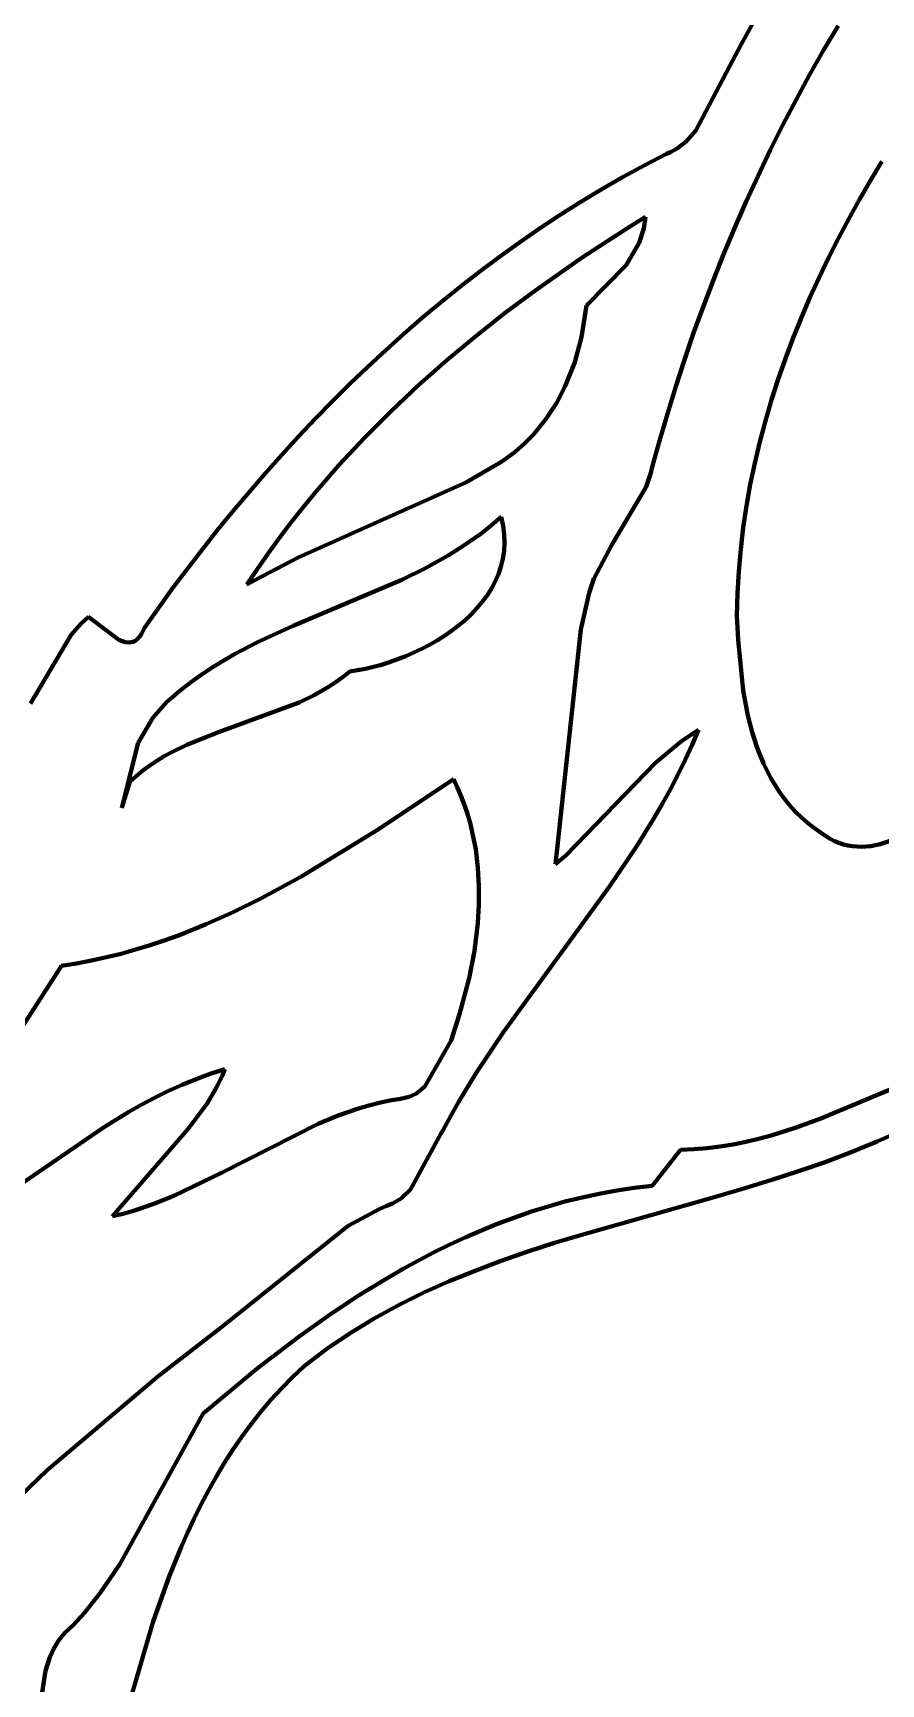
# Model space of a CAD drawing. Header units: millimetres. Extents: x 0 to 8.4, y 0 to 11.8.
# Drawn here: x 2.712 to 3.504, y 3.627 to 5.169 of the extents above; entities that cross this region are included whole.
import ezdxf

# ---------------------------------------------------------------- set-up
doc = ezdxf.new("R2010")
doc.units = ezdxf.units.MM
doc.layers.add('color#010101ff', color=7, linetype='CONTINUOUS', lineweight=100)
doc.layers.add('color#ffffffff', color=7, linetype='CONTINUOUS', lineweight=100)

msp = doc.modelspace()

# ---------------------------------------------------------------- linework, layer by layer
at = {"layer": 'color#010101ff'}
for p, q in [((3.3735, 5.1592), (3.385, 5.1797)), ((3.4638, 5.176), (3.4504, 5.1533)), ((3.3625, 5.1382), (3.3735, 5.1592)), ((3.4504, 5.1533), (3.4373, 5.1303)), ((3.3311, 5.0783), (3.3625, 5.1382)), ((3.4373, 5.1303), (3.4246, 5.1071)), ((3.4246, 5.1071), (3.4124, 5.0836)), ((3.3219, 5.068), (3.3311, 5.0783)), ((3.4124, 5.0836), (3.4005, 5.0599)), ((3.3072, 5.0581), (3.3136, 5.0616)), ((3.3136, 5.0616), (3.3219, 5.068)), ((3.4005, 5.0599), (3.3891, 5.0361)), ((3.2631, 5.035), (3.2833, 5.046)), ((3.2833, 5.046), (3.3037, 5.0566)), ((3.3037, 5.0566), (3.3072, 5.0581)), ((3.4941, 5.0317), (3.5047, 5.0493)), ((3.2432, 5.0235), (3.2631, 5.035)), ((3.3891, 5.0361), (3.3781, 5.012)), ((3.4838, 5.0139), (3.4941, 5.0317)), ((3.2235, 5.0117), (3.2432, 5.0235)), ((3.4739, 4.9959), (3.4838, 5.0139)), ((3.185, 4.9868), (3.2041, 4.9994)), ((3.2041, 4.9994), (3.2235, 5.0117)), ((3.3781, 5.012), (3.3674, 4.9878)), ((3.1661, 4.9738), (3.185, 4.9868)), ((3.2689, 4.9884), (3.2247, 4.9597)), ((3.2838, 4.9977), (3.2689, 4.9884)), ((3.2781, 4.9735), (3.2823, 4.9868)), ((3.2823, 4.9868), (3.2838, 4.9977)), ((3.3674, 4.9878), (3.3572, 4.9634)), ((3.4643, 4.9778), (3.4739, 4.9959)), ((3.1475, 4.9604), (3.1661, 4.9738)), ((3.2659, 4.9526), (3.2781, 4.9735)), ((3.455, 4.9595), (3.4643, 4.9778)), ((3.1291, 4.9467), (3.1475, 4.9604)), ((3.2247, 4.9597), (3.1814, 4.9293)), ((3.2289, 4.9148), (3.2659, 4.9526)), ((3.3572, 4.9634), (3.3474, 4.9388)), ((3.4461, 4.941), (3.455, 4.9595)), ((3.111, 4.9326), (3.1291, 4.9467)), ((3.3474, 4.9388), (3.338, 4.9141)), ((3.4376, 4.9223), (3.4461, 4.941)), ((3.0932, 4.9182), (3.111, 4.9326)), ((3.1814, 4.9293), (3.1531, 4.9082)), ((3.4296, 4.9035), (3.4376, 4.9223)), ((3.0756, 4.9035), (3.0932, 4.9182)), ((3.1531, 4.9082), (3.1254, 4.8863)), ((3.2242, 4.8852), (3.2289, 4.9148)), ((3.338, 4.9141), (3.3289, 4.8892)), ((3.0582, 4.8885), (3.0756, 4.9035)), ((3.4219, 4.8845), (3.4296, 4.9035)), ((3.0412, 4.8731), (3.0582, 4.8885)), ((3.1254, 4.8863), (3.0983, 4.8637)), ((3.2178, 4.8619), (3.2242, 4.8852)), ((3.3289, 4.8892), (3.3203, 4.8642)), ((3.4147, 4.8654), (3.4219, 4.8845)), ((3.0244, 4.8575), (3.0412, 4.8731)), ((3.0983, 4.8637), (3.0719, 4.8403)), ((3.209, 4.8395), (3.2178, 4.8619)), ((3.3203, 4.8642), (3.3122, 4.839)), ((3.408, 4.8461), (3.4147, 4.8654)), ((3.0078, 4.8416), (3.0244, 4.8575)), ((3.4017, 4.8267), (3.408, 4.8461)), ((2.9915, 4.8254), (3.0078, 4.8416)), ((3.0719, 4.8403), (3.0463, 4.8162)), ((3.2007, 4.8236), (3.209, 4.8395)), ((3.3122, 4.839), (3.3044, 4.8137)), ((2.9754, 4.809), (2.9915, 4.8254)), ((3.0463, 4.8162), (3.0214, 4.7912)), ((3.1909, 4.8086), (3.2007, 4.8236)), ((3.3044, 4.8137), (3.297, 4.7883)), ((3.396, 4.8071), (3.4017, 4.8267)), ((2.9596, 4.7923), (2.9754, 4.809)), ((3.1797, 4.7947), (3.1909, 4.8086)), ((3.3907, 4.7874), (3.396, 4.8071)), ((2.9441, 4.7754), (2.9596, 4.7923)), ((3.0214, 4.7912), (2.9974, 4.7655)), ((3.1622, 4.7782), (3.1713, 4.7861)), ((3.1713, 4.7861), (3.1797, 4.7947)), ((3.297, 4.7883), (3.29, 4.7628)), ((3.386, 4.7676), (3.3907, 4.7874)), ((2.9288, 4.7582), (2.9441, 4.7754)), ((3.116, 4.7495), (3.1473, 4.7676)), ((3.1473, 4.7676), (3.1525, 4.7709)), ((3.1525, 4.7709), (3.1622, 4.7782)), ((3.3818, 4.7476), (3.386, 4.7676)), ((2.9138, 4.7408), (2.9288, 4.7582)), ((2.9858, 4.7523), (2.9744, 4.7389)), ((2.9974, 4.7655), (2.9858, 4.7523)), ((3.289, 4.7584), (3.2846, 4.7455)), ((3.29, 4.7628), (3.289, 4.7584)), ((2.899, 4.7232), (2.9138, 4.7408)), ((2.9595, 4.6794), (3.116, 4.7495)), ((2.9744, 4.7389), (2.9633, 4.7253)), ((3.2846, 4.7455), (3.2525, 4.6913)), ((3.3783, 4.7275), (3.3818, 4.7476)), ((2.8845, 4.7054), (2.899, 4.7232)), ((2.9633, 4.7253), (2.9524, 4.7115)), ((3.3753, 4.7073), (3.3783, 4.7275)), ((2.8702, 4.6874), (2.8845, 4.7054)), ((2.9524, 4.7115), (2.9418, 4.6975)), ((3.1397, 4.7092), (3.13, 4.7016)), ((3.1491, 4.7173), (3.1397, 4.7092)), ((3.1509, 4.7091), (3.1491, 4.7173)), ((3.152, 4.701), (3.1509, 4.7091)), ((3.3729, 4.687), (3.3753, 4.7073)), ((2.9418, 4.6975), (2.9314, 4.6832)), ((3.1201, 4.6945), (3.1099, 4.6877)), ((3.13, 4.7016), (3.1201, 4.6945)), ((3.1518, 4.6855), (3.1522, 4.6931)), ((3.1522, 4.6931), (3.152, 4.701)), ((3.2525, 4.6913), (3.2356, 4.6594)), ((2.8424, 4.6509), (2.8702, 4.6874)), ((2.9194, 4.6586), (2.9595, 4.6794)), ((2.9314, 4.6832), (2.9213, 4.6688)), ((3.089, 4.6752), (3.0783, 4.6695)), ((3.0995, 4.6813), (3.089, 4.6752)), ((3.1099, 4.6877), (3.0995, 4.6813)), ((3.1489, 4.6708), (3.1507, 4.678)), ((3.1507, 4.678), (3.1518, 4.6855)), ((3.3711, 4.6665), (3.3729, 4.687)), ((2.9213, 4.6688), (2.9116, 4.6541)), ((2.9116, 4.6541), (2.9194, 4.6586)), ((3.0564, 4.6586), (2.9548, 4.6155)), ((3.0783, 4.6695), (3.0564, 4.6586)), ((3.1435, 4.6569), (3.1465, 4.6637)), ((3.1465, 4.6637), (3.1489, 4.6708)), ((3.2356, 4.6594), (3.2314, 4.6464)), ((3.3699, 4.646), (3.3711, 4.6665)), ((2.8157, 4.6137), (2.8424, 4.6509)), ((3.1314, 4.6378), (3.1359, 4.6439)), ((3.1359, 4.6439), (3.1399, 4.6503)), ((3.1399, 4.6503), (3.1435, 4.6569)), ((3.2314, 4.6464), (3.2235, 4.612)), ((3.3694, 4.6253), (3.3699, 4.646)), ((3.121, 4.6262), (3.1264, 4.6319)), ((3.1264, 4.6319), (3.1314, 4.6378)), ((2.7472, 4.6072), (2.7565, 4.6175)), ((2.7565, 4.6175), (2.7635, 4.6238)), ((2.7635, 4.6238), (2.7652, 4.6227)), ((2.7652, 4.6227), (2.792, 4.6024)), ((2.8143, 4.6106), (2.8157, 4.6137)), ((2.9548, 4.6155), (2.9215, 4.6002)), ((3.1028, 4.6108), (3.1092, 4.6157)), ((3.1092, 4.6157), (3.1153, 4.6208)), ((3.1153, 4.6208), (3.121, 4.6262)), ((3.3704, 4.6023), (3.3694, 4.6253)), ((2.7093, 4.5431), (2.7472, 4.6072)), ((2.792, 4.6024), (2.7978, 4.6002)), ((2.7978, 4.6002), (2.8015, 4.5998)), ((2.8015, 4.5998), (2.805, 4.6005)), ((2.805, 4.6005), (2.8067, 4.6013)), ((2.8067, 4.6013), (2.8083, 4.6024)), ((2.8083, 4.6024), (2.8099, 4.6039)), ((2.8099, 4.6039), (2.8115, 4.6057)), ((2.8115, 4.6057), (2.8129, 4.608)), ((2.8129, 4.608), (2.8143, 4.6106)), ((2.9215, 4.6002), (2.8999, 4.5889)), ((3.0749, 4.5939), (3.0821, 4.5977)), ((3.0821, 4.5977), (3.0892, 4.6018)), ((3.0892, 4.6018), (3.0961, 4.6062)), ((3.0961, 4.6062), (3.1028, 4.6108)), ((3.2235, 4.612), (3.1997, 4.3927)), ((3.3751, 4.555), (3.3704, 4.6023)), ((2.8893, 4.5829), (2.879, 4.5765)), ((2.8999, 4.5889), (2.8893, 4.5829)), ((3.0373, 4.5792), (3.0449, 4.5815)), ((3.0449, 4.5815), (3.06, 4.5871)), ((3.06, 4.5871), (3.0749, 4.5939)), ((2.8688, 4.5698), (2.8589, 4.5626)), ((2.879, 4.5765), (2.8688, 4.5698)), ((2.995, 4.5631), (3.0015, 4.5679)), ((3.0015, 4.5679), (3.0078, 4.573)), ((3.0078, 4.573), (3.015, 4.574)), ((3.015, 4.574), (3.0223, 4.5754)), ((3.0223, 4.5754), (3.0298, 4.5772)), ((3.0298, 4.5772), (3.0373, 4.5792)), ((2.8492, 4.5551), (2.8398, 4.5471)), ((2.8589, 4.5626), (2.8492, 4.5551)), ((2.9602, 4.5438), (2.9745, 4.5508)), ((2.9745, 4.5508), (2.9883, 4.5587)), ((2.9883, 4.5587), (2.995, 4.5631)), ((3.3796, 4.5316), (3.3751, 4.555)), ((2.8368, 4.5444), (2.8237, 4.5297)), ((2.8398, 4.5471), (2.8368, 4.5444)), ((2.8851, 4.5163), (2.9602, 4.5438)), ((2.8237, 4.5297), (2.81, 4.5062)), ((3.3835, 4.5163), (3.3796, 4.5316)), ((2.81, 4.5062), (2.7946, 4.4455)), ((2.8413, 4.4975), (2.8555, 4.5044)), ((2.8555, 4.5044), (2.8851, 4.5163)), ((3.2934, 4.4874), (3.3175, 4.5077)), ((3.3175, 4.5077), (3.3334, 4.5184)), ((3.3334, 4.5184), (3.3274, 4.5042)), ((3.3883, 4.5014), (3.3835, 4.5163)), ((2.8208, 4.4851), (2.8275, 4.4895)), ((2.8275, 4.4895), (2.8343, 4.4936)), ((2.8343, 4.4936), (2.8413, 4.4975)), ((3.321, 4.4902), (3.3143, 4.4764)), ((3.3274, 4.5042), (3.321, 4.4902)), ((3.3942, 4.487), (3.3883, 4.5014)), ((2.802, 4.4697), (2.8081, 4.4752)), ((2.8081, 4.4752), (2.8144, 4.4803)), ((2.8144, 4.4803), (2.8208, 4.4851)), ((3.2094, 4.4008), (3.2934, 4.4874)), ((3.3143, 4.4764), (3.3072, 4.4628)), ((3.3975, 4.48), (3.3942, 4.487)), ((3.4011, 4.4732), (3.3975, 4.48)), ((2.7946, 4.4455), (2.802, 4.4697)), ((3.1047, 4.4723), (3.0343, 4.4253)), ((3.1084, 4.4643), (3.1047, 4.4723)), ((3.1118, 4.4562), (3.1084, 4.4643)), ((3.3072, 4.4628), (3.2998, 4.4494)), ((3.405, 4.4666), (3.4011, 4.4732)), ((3.4092, 4.4601), (3.405, 4.4666)), ((3.4138, 4.4539), (3.4092, 4.4601)), ((3.1149, 4.4481), (3.1118, 4.4562)), ((3.1176, 4.4399), (3.1149, 4.4481)), ((3.2998, 4.4494), (3.2921, 4.4362)), ((3.4186, 4.4479), (3.4138, 4.4539)), ((3.4238, 4.4421), (3.4186, 4.4479)), ((3.12, 4.4316), (3.1176, 4.4399)), ((3.1221, 4.4232), (3.12, 4.4316)), ((3.2921, 4.4362), (3.276, 4.4102)), ((3.4294, 4.4366), (3.4238, 4.4421)), ((3.4354, 4.4314), (3.4294, 4.4366)), ((3.4417, 4.4264), (3.4354, 4.4314)), ((3.0343, 4.4253), (2.9619, 4.3809)), ((3.1253, 4.4064), (3.1221, 4.4232)), ((3.4484, 4.4218), (3.4417, 4.4264)), ((3.4523, 4.4189), (3.4484, 4.4218)), ((3.4564, 4.4164), (3.4523, 4.4189)), ((3.4604, 4.4144), (3.4564, 4.4164)), ((3.4646, 4.4127), (3.4604, 4.4144)), ((3.4688, 4.4113), (3.4646, 4.4127)), ((3.5162, 4.4158), (3.5033, 4.4115)), ((3.1274, 4.3893), (3.1253, 4.4064)), ((3.1997, 4.3927), (3.2094, 4.4008)), ((3.276, 4.4102), (3.2503, 4.3721)), ((3.473, 4.4103), (3.4688, 4.4113)), ((3.4773, 4.4096), (3.473, 4.4103)), ((3.486, 4.4091), (3.4773, 4.4096)), ((3.4946, 4.4098), (3.486, 4.4091)), ((3.5033, 4.4115), (3.4946, 4.4098)), ((2.9619, 4.3809), (2.9246, 4.3607)), ((3.1283, 4.3722), (3.1274, 4.3893)), ((3.1282, 4.3549), (3.1283, 4.3722)), ((3.2503, 4.3721), (3.151, 4.2354)), ((2.9246, 4.3607), (2.8993, 4.3483)), ((3.1272, 4.3377), (3.1282, 4.3549)), ((2.8736, 4.3368), (2.8475, 4.3263)), ((2.8993, 4.3483), (2.8736, 4.3368)), ((3.1241, 4.3118), (3.1272, 4.3377)), ((2.8343, 4.3216), (2.821, 4.3171)), ((2.8475, 4.3263), (2.8343, 4.3216)), ((2.7802, 4.3058), (2.7664, 4.3027)), ((2.7939, 4.3092), (2.7802, 4.3058)), ((2.8075, 4.313), (2.7939, 4.3092)), ((2.821, 4.3171), (2.8075, 4.313)), ((3.1191, 4.2862), (3.1241, 4.3118)), ((2.7383, 4.2978), (2.6983, 4.2359)), ((2.7524, 4.3001), (2.7383, 4.2978)), ((2.7664, 4.3027), (2.7524, 4.3001)), ((3.1103, 4.2526), (3.1191, 4.2862)), ((3.1023, 4.2281), (3.1103, 4.2526)), ((3.0779, 4.185), (3.1023, 4.2281)), ((3.151, 4.2354), (3.1255, 4.1971)), ((2.8641, 4.192), (2.8773, 4.1969)), ((2.8773, 4.1969), (2.8909, 4.2013)), ((2.8909, 4.2013), (2.8886, 4.1956)), ((3.1255, 4.1971), (3.1096, 4.171)), ((3.4477, 4.1551), (3.5612, 4.2027)), ((2.8258, 4.1748), (2.8384, 4.1809)), ((2.8384, 4.1809), (2.8511, 4.1867)), ((2.8511, 4.1867), (2.8641, 4.192)), ((2.8834, 4.1848), (2.8743, 4.1693)), ((2.8886, 4.1956), (2.8834, 4.1848)), ((3.0701, 4.1787), (3.0779, 4.185)), ((2.8013, 4.1614), (2.8135, 4.1683)), ((2.8135, 4.1683), (2.8258, 4.1748)), ((2.8743, 4.1693), (2.8566, 4.1454)), ((3.0157, 4.1644), (3.0253, 4.1673)), ((3.0253, 4.1673), (3.0351, 4.1698)), ((3.0351, 4.1698), (3.045, 4.1719)), ((3.045, 4.1719), (3.0551, 4.1736)), ((3.0551, 4.1736), (3.0631, 4.1754)), ((3.0631, 4.1754), (3.0701, 4.1787)), ((3.1096, 4.171), (3.102, 4.1576)), ((2.7774, 4.1469), (2.8013, 4.1614)), ((2.8884, 4.1049), (2.9782, 4.1503)), ((2.9782, 4.1503), (2.9967, 4.1579)), ((2.9967, 4.1579), (3.0157, 4.1644)), ((3.102, 4.1576), (3.0947, 4.1441)), ((3.4247, 4.1468), (3.4477, 4.1551)), ((2.6733, 4.0754), (2.7774, 4.1469)), ((2.8566, 4.1454), (2.786, 4.0638)), ((3.0931, 4.1415), (3.0644, 4.089)), ((3.0947, 4.1441), (3.0931, 4.1415)), ((3.3777, 4.1334), (3.3896, 4.1363)), ((3.3896, 4.1363), (3.4014, 4.1394)), ((3.4014, 4.1394), (3.4247, 4.1468)), ((3.524, 4.1444), (3.5003, 4.1337)), ((3.2901, 4.0922), (3.3165, 4.1259)), ((3.3165, 4.1259), (3.329, 4.1264)), ((3.329, 4.1264), (3.3414, 4.1275)), ((3.3414, 4.1275), (3.3536, 4.129)), ((3.3536, 4.129), (3.3657, 4.131)), ((3.3657, 4.131), (3.3777, 4.1334)), ((3.4762, 4.1237), (3.4518, 4.1145)), ((3.5003, 4.1337), (3.4762, 4.1237)), ((2.8431, 4.083), (2.8884, 4.1049)), ((3.427, 4.1059), (3.4021, 4.0978)), ((3.4518, 4.1145), (3.427, 4.1059)), ((3.0644, 4.089), (3.0556, 4.0805)), ((3.2408, 4.0849), (3.2571, 4.0879)), ((3.2571, 4.0879), (3.2735, 4.0903)), ((3.2735, 4.0903), (3.2901, 4.0922)), ((3.3769, 4.09), (3.3515, 4.0826)), ((3.4021, 4.0978), (3.3769, 4.09)), ((2.8055, 4.069), (2.8245, 4.0755)), ((2.8245, 4.0755), (2.8431, 4.083)), ((3.0413, 4.0732), (3.0352, 4.0705)), ((3.0475, 4.0757), (3.0413, 4.0732)), ((3.0556, 4.0805), (3.0475, 4.0757)), ((3.1773, 4.0682), (3.1929, 4.0731)), ((3.1929, 4.0731), (3.2087, 4.0775)), ((3.2087, 4.0775), (3.2247, 4.0815)), ((3.3515, 4.0826), (3.2243, 4.0466)), ((3.2247, 4.0815), (3.2408, 4.0849)), ((2.786, 4.0638), (2.7958, 4.0662)), ((2.7958, 4.0662), (2.8055, 4.069)), ((3.0352, 4.0705), (3.0061, 4.0548)), ((3.1312, 4.0509), (3.1464, 4.0571)), ((3.1464, 4.0571), (3.1617, 4.0628)), ((3.1617, 4.0628), (3.1773, 4.0682)), ((3.0061, 4.0548), (2.8877, 3.9603)), ((3.1012, 4.0375), (3.1161, 4.0444)), ((3.1161, 4.0444), (3.1312, 4.0509)), ((3.2243, 4.0466), (3.199, 4.0389)), ((3.0719, 4.0226), (3.0865, 4.0302)), ((3.0865, 4.0302), (3.1012, 4.0375)), ((3.174, 4.0308), (3.1492, 4.0222)), ((3.199, 4.0389), (3.174, 4.0308)), ((3.0431, 4.0064), (3.0574, 4.0146)), ((3.0574, 4.0146), (3.0719, 4.0226)), ((3.1247, 4.013), (3.1005, 4.0031)), ((3.1492, 4.0222), (3.1247, 4.013)), ((3.015, 3.9891), (3.0431, 4.0064)), ((3.1005, 4.0031), (3.0767, 3.9925)), ((2.9874, 3.9708), (3.015, 3.9891)), ((3.0533, 3.9809), (3.0304, 3.9684)), ((3.0767, 3.9925), (3.0533, 3.9809)), ((2.9604, 3.9516), (2.9874, 3.9708)), ((3.0304, 3.9684), (3.0081, 3.9547)), ((2.8877, 3.9603), (2.8284, 3.9141)), ((2.9211, 3.9215), (2.9604, 3.9516)), ((3.0081, 3.9547), (2.9863, 3.9399)), ((2.9863, 3.9399), (2.9651, 3.9238)), ((2.8706, 3.8795), (2.9211, 3.9215)), ((2.9651, 3.9238), (2.9542, 3.9136)), ((2.8284, 3.9141), (2.725, 3.8265)), ((2.9437, 3.903), (2.9337, 3.8921)), ((2.9542, 3.9136), (2.9437, 3.903)), ((2.9337, 3.8921), (2.9242, 3.8808)), ((2.7928, 3.7388), (2.8706, 3.8795)), ((2.9242, 3.8808), (2.9151, 3.8693)), ((2.9064, 3.8575), (2.8982, 3.8454)), ((2.9151, 3.8693), (2.9064, 3.8575)), ((2.8982, 3.8454), (2.8903, 3.8331)), ((2.725, 3.8265), (2.6706, 3.7746)), ((2.8903, 3.8331), (2.8828, 3.8205)), ((2.8828, 3.8205), (2.8756, 3.8077)), ((2.8688, 3.7947), (2.8623, 3.7816)), ((2.8756, 3.8077), (2.8688, 3.7947)), ((2.8623, 3.7816), (2.8561, 3.7682)), ((2.8561, 3.7682), (2.8501, 3.7547)), ((2.8501, 3.7547), (2.839, 3.7273)), ((2.7748, 3.7123), (2.7928, 3.7388)), ((2.839, 3.7273), (2.824, 3.6853)), ((2.7597, 3.6934), (2.7748, 3.7123)), ((2.7488, 3.6814), (2.7597, 3.6934)), ((2.7385, 3.6713), (2.7416, 3.6748)), ((2.7416, 3.6748), (2.745, 3.6782)), ((2.745, 3.6782), (2.7488, 3.6814)), ((2.824, 3.6853), (2.7823, 3.5438)), ((2.7273, 3.6519), (2.731, 3.66)), ((2.731, 3.66), (2.7357, 3.6677)), ((2.7357, 3.6677), (2.7385, 3.6713)), ((2.7233, 3.6391), (2.7273, 3.6519)), ((2.7135, 3.5751), (2.7233, 3.6391))]:
    msp.add_line(p, q, dxfattribs=at)
at = {"layer": 'color#ffffffff'}
for p, q in [((3.385, 5.1797), (3.3735, 5.1592)), ((3.4504, 5.1533), (3.4638, 5.176)), ((3.3735, 5.1592), (3.3625, 5.1382)), ((3.4373, 5.1303), (3.4504, 5.1533)), ((3.3625, 5.1382), (3.3311, 5.0783)), ((3.4246, 5.1071), (3.4373, 5.1303)), ((3.4124, 5.0836), (3.4246, 5.1071)), ((3.3311, 5.0783), (3.3219, 5.068)), ((3.4005, 5.0599), (3.4124, 5.0836)), ((3.3136, 5.0616), (3.3072, 5.0581)), ((3.3219, 5.068), (3.3136, 5.0616)), ((3.3891, 5.0361), (3.4005, 5.0599)), ((3.2833, 5.046), (3.2631, 5.035)), ((3.3037, 5.0566), (3.2833, 5.046)), ((3.3072, 5.0581), (3.3037, 5.0566)), ((3.5047, 5.0493), (3.4941, 5.0317)), ((3.2631, 5.035), (3.2432, 5.0235)), ((3.3781, 5.012), (3.3891, 5.0361)), ((3.4941, 5.0317), (3.4838, 5.0139)), ((3.2432, 5.0235), (3.2235, 5.0117)), ((3.4838, 5.0139), (3.4739, 4.9959)), ((3.2041, 4.9994), (3.185, 4.9868)), ((3.2235, 5.0117), (3.2041, 4.9994)), ((3.3674, 4.9878), (3.3781, 5.012)), ((3.185, 4.9868), (3.1661, 4.9738)), ((3.2247, 4.9597), (3.2689, 4.9884)), ((3.2689, 4.9884), (3.2838, 4.9977)), ((3.2823, 4.9868), (3.2781, 4.9735)), ((3.2838, 4.9977), (3.2823, 4.9868)), ((3.3572, 4.9634), (3.3674, 4.9878)), ((3.4739, 4.9959), (3.4643, 4.9778)), ((3.1661, 4.9738), (3.1475, 4.9604)), ((3.2781, 4.9735), (3.2659, 4.9526)), ((3.4643, 4.9778), (3.455, 4.9595)), ((3.1475, 4.9604), (3.1291, 4.9467)), ((3.1814, 4.9293), (3.2247, 4.9597)), ((3.2659, 4.9526), (3.2289, 4.9148)), ((3.3474, 4.9388), (3.3572, 4.9634)), ((3.455, 4.9595), (3.4461, 4.941)), ((3.1291, 4.9467), (3.111, 4.9326)), ((3.338, 4.9141), (3.3474, 4.9388)), ((3.4461, 4.941), (3.4376, 4.9223)), ((3.111, 4.9326), (3.0932, 4.9182)), ((3.1531, 4.9082), (3.1814, 4.9293)), ((3.4376, 4.9223), (3.4296, 4.9035)), ((3.0932, 4.9182), (3.0756, 4.9035)), ((3.1254, 4.8863), (3.1531, 4.9082)), ((3.2289, 4.9148), (3.2242, 4.8852)), ((3.3289, 4.8892), (3.338, 4.9141)), ((3.0756, 4.9035), (3.0582, 4.8885)), ((3.4296, 4.9035), (3.4219, 4.8845)), ((3.0582, 4.8885), (3.0412, 4.8731)), ((3.0983, 4.8637), (3.1254, 4.8863)), ((3.2242, 4.8852), (3.2178, 4.8619)), ((3.3203, 4.8642), (3.3289, 4.8892)), ((3.4219, 4.8845), (3.4147, 4.8654)), ((3.0412, 4.8731), (3.0244, 4.8575)), ((3.0719, 4.8403), (3.0983, 4.8637)), ((3.2178, 4.8619), (3.209, 4.8395)), ((3.3122, 4.839), (3.3203, 4.8642)), ((3.4147, 4.8654), (3.408, 4.8461)), ((3.0244, 4.8575), (3.0078, 4.8416)), ((3.408, 4.8461), (3.4017, 4.8267)), ((3.0078, 4.8416), (2.9915, 4.8254)), ((3.0463, 4.8162), (3.0719, 4.8403)), ((3.209, 4.8395), (3.2007, 4.8236)), ((3.3044, 4.8137), (3.3122, 4.839)), ((2.9915, 4.8254), (2.9754, 4.809)), ((3.0214, 4.7912), (3.0463, 4.8162)), ((3.2007, 4.8236), (3.1909, 4.8086)), ((3.297, 4.7883), (3.3044, 4.8137)), ((3.4017, 4.8267), (3.396, 4.8071)), ((2.9754, 4.809), (2.9596, 4.7923)), ((3.1909, 4.8086), (3.1797, 4.7947)), ((3.396, 4.8071), (3.3907, 4.7874)), ((2.9596, 4.7923), (2.9441, 4.7754)), ((2.9974, 4.7655), (3.0214, 4.7912)), ((3.1713, 4.7861), (3.1622, 4.7782)), ((3.1797, 4.7947), (3.1713, 4.7861)), ((3.29, 4.7628), (3.297, 4.7883)), ((3.3907, 4.7874), (3.386, 4.7676)), ((2.9441, 4.7754), (2.9288, 4.7582)), ((3.1473, 4.7676), (3.116, 4.7495)), ((3.1525, 4.7709), (3.1473, 4.7676)), ((3.1622, 4.7782), (3.1525, 4.7709)), ((3.386, 4.7676), (3.3818, 4.7476)), ((2.9288, 4.7582), (2.9138, 4.7408)), ((2.9744, 4.7389), (2.9858, 4.7523)), ((2.9858, 4.7523), (2.9974, 4.7655)), ((3.2846, 4.7455), (3.289, 4.7584)), ((3.289, 4.7584), (3.29, 4.7628)), ((2.9138, 4.7408), (2.899, 4.7232)), ((3.116, 4.7495), (2.9595, 4.6794)), ((2.9633, 4.7253), (2.9744, 4.7389)), ((3.2525, 4.6913), (3.2846, 4.7455)), ((3.3818, 4.7476), (3.3783, 4.7275)), ((2.899, 4.7232), (2.8845, 4.7054)), ((2.9524, 4.7115), (2.9633, 4.7253)), ((3.3783, 4.7275), (3.3753, 4.7073)), ((2.8845, 4.7054), (2.8702, 4.6874)), ((2.9418, 4.6975), (2.9524, 4.7115)), ((3.13, 4.7016), (3.1397, 4.7092)), ((3.1397, 4.7092), (3.1491, 4.7173)), ((3.1491, 4.7173), (3.1509, 4.7091)), ((3.1509, 4.7091), (3.152, 4.701)), ((3.3753, 4.7073), (3.3729, 4.687)), ((2.9314, 4.6832), (2.9418, 4.6975)), ((3.1099, 4.6877), (3.1201, 4.6945)), ((3.1201, 4.6945), (3.13, 4.7016)), ((3.1522, 4.6931), (3.1518, 4.6855)), ((3.152, 4.701), (3.1522, 4.6931)), ((3.2356, 4.6594), (3.2525, 4.6913)), ((2.8702, 4.6874), (2.8424, 4.6509)), ((2.9595, 4.6794), (2.9194, 4.6586)), ((2.9213, 4.6688), (2.9314, 4.6832)), ((3.0783, 4.6695), (3.089, 4.6752)), ((3.089, 4.6752), (3.0995, 4.6813)), ((3.0995, 4.6813), (3.1099, 4.6877)), ((3.1507, 4.678), (3.1489, 4.6708)), ((3.1518, 4.6855), (3.1507, 4.678)), ((3.3729, 4.687), (3.3711, 4.6665)), ((2.9116, 4.6541), (2.9213, 4.6688)), ((2.9194, 4.6586), (2.9116, 4.6541)), ((2.9548, 4.6155), (3.0564, 4.6586)), ((3.0564, 4.6586), (3.0783, 4.6695)), ((3.1465, 4.6637), (3.1435, 4.6569)), ((3.1489, 4.6708), (3.1465, 4.6637)), ((3.2314, 4.6464), (3.2356, 4.6594)), ((3.3711, 4.6665), (3.3699, 4.646)), ((2.8424, 4.6509), (2.8157, 4.6137)), ((3.1359, 4.6439), (3.1314, 4.6378)), ((3.1399, 4.6503), (3.1359, 4.6439)), ((3.1435, 4.6569), (3.1399, 4.6503)), ((3.2235, 4.612), (3.2314, 4.6464)), ((3.3699, 4.646), (3.3694, 4.6253)), ((3.1264, 4.6319), (3.121, 4.6262)), ((3.1314, 4.6378), (3.1264, 4.6319)), ((2.7565, 4.6175), (2.7472, 4.6072)), ((2.7635, 4.6238), (2.7565, 4.6175)), ((2.7652, 4.6227), (2.7635, 4.6238)), ((2.792, 4.6024), (2.7652, 4.6227)), ((2.8157, 4.6137), (2.8143, 4.6106)), ((2.9215, 4.6002), (2.9548, 4.6155)), ((3.1092, 4.6157), (3.1028, 4.6108)), ((3.1153, 4.6208), (3.1092, 4.6157)), ((3.121, 4.6262), (3.1153, 4.6208)), ((3.3694, 4.6253), (3.3704, 4.6023)), ((2.7472, 4.6072), (2.7093, 4.5431)), ((2.7978, 4.6002), (2.792, 4.6024)), ((2.8015, 4.5998), (2.7978, 4.6002)), ((2.805, 4.6005), (2.8015, 4.5998)), ((2.8067, 4.6013), (2.805, 4.6005)), ((2.8083, 4.6024), (2.8067, 4.6013)), ((2.8099, 4.6039), (2.8083, 4.6024)), ((2.8115, 4.6057), (2.8099, 4.6039)), ((2.8129, 4.608), (2.8115, 4.6057)), ((2.8143, 4.6106), (2.8129, 4.608)), ((2.8999, 4.5889), (2.9215, 4.6002)), ((3.0821, 4.5977), (3.0749, 4.5939)), ((3.0892, 4.6018), (3.0821, 4.5977)), ((3.0961, 4.6062), (3.0892, 4.6018)), ((3.1028, 4.6108), (3.0961, 4.6062)), ((3.1997, 4.3927), (3.2235, 4.612)), ((3.3704, 4.6023), (3.3751, 4.555)), ((2.879, 4.5765), (2.8893, 4.5829)), ((2.8893, 4.5829), (2.8999, 4.5889)), ((3.0449, 4.5815), (3.0373, 4.5792)), ((3.06, 4.5871), (3.0449, 4.5815)), ((3.0749, 4.5939), (3.06, 4.5871)), ((2.8589, 4.5626), (2.8688, 4.5698)), ((2.8688, 4.5698), (2.879, 4.5765)), ((3.0015, 4.5679), (2.995, 4.5631)), ((3.0078, 4.573), (3.0015, 4.5679)), ((3.015, 4.574), (3.0078, 4.573)), ((3.0223, 4.5754), (3.015, 4.574)), ((3.0298, 4.5772), (3.0223, 4.5754)), ((3.0373, 4.5792), (3.0298, 4.5772)), ((2.8398, 4.5471), (2.8492, 4.5551)), ((2.8492, 4.5551), (2.8589, 4.5626)), ((2.9745, 4.5508), (2.9602, 4.5438)), ((2.9883, 4.5587), (2.9745, 4.5508)), ((2.995, 4.5631), (2.9883, 4.5587)), ((3.3751, 4.555), (3.3796, 4.5316)), ((2.8237, 4.5297), (2.8368, 4.5444)), ((2.8368, 4.5444), (2.8398, 4.5471)), ((2.9602, 4.5438), (2.8851, 4.5163)), ((2.81, 4.5062), (2.8237, 4.5297)), ((3.3796, 4.5316), (3.3835, 4.5163)), ((2.7946, 4.4455), (2.81, 4.5062)), ((2.8555, 4.5044), (2.8413, 4.4975)), ((2.8851, 4.5163), (2.8555, 4.5044)), ((3.3175, 4.5077), (3.2934, 4.4874)), ((3.3334, 4.5184), (3.3175, 4.5077)), ((3.3274, 4.5042), (3.3334, 4.5184)), ((3.3835, 4.5163), (3.3883, 4.5014)), ((2.8275, 4.4895), (2.8208, 4.4851)), ((2.8343, 4.4936), (2.8275, 4.4895)), ((2.8413, 4.4975), (2.8343, 4.4936)), ((3.3143, 4.4764), (3.321, 4.4902)), ((3.321, 4.4902), (3.3274, 4.5042)), ((3.3883, 4.5014), (3.3942, 4.487)), ((2.8081, 4.4752), (2.802, 4.4697)), ((2.8144, 4.4803), (2.8081, 4.4752)), ((2.8208, 4.4851), (2.8144, 4.4803)), ((3.2934, 4.4874), (3.2094, 4.4008)), ((3.3072, 4.4628), (3.3143, 4.4764)), ((3.3942, 4.487), (3.3975, 4.48)), ((3.3975, 4.48), (3.4011, 4.4732)), ((2.802, 4.4697), (2.7946, 4.4455)), ((3.0343, 4.4253), (3.1047, 4.4723)), ((3.1047, 4.4723), (3.1084, 4.4643)), ((3.1084, 4.4643), (3.1118, 4.4562)), ((3.2998, 4.4494), (3.3072, 4.4628)), ((3.4011, 4.4732), (3.405, 4.4666)), ((3.405, 4.4666), (3.4092, 4.4601)), ((3.4092, 4.4601), (3.4138, 4.4539)), ((3.1118, 4.4562), (3.1149, 4.4481)), ((3.1149, 4.4481), (3.1176, 4.4399)), ((3.2921, 4.4362), (3.2998, 4.4494)), ((3.4138, 4.4539), (3.4186, 4.4479)), ((3.4186, 4.4479), (3.4238, 4.4421)), ((3.1176, 4.4399), (3.12, 4.4316)), ((3.12, 4.4316), (3.1221, 4.4232)), ((3.276, 4.4102), (3.2921, 4.4362)), ((3.4238, 4.4421), (3.4294, 4.4366)), ((3.4294, 4.4366), (3.4354, 4.4314)), ((3.4354, 4.4314), (3.4417, 4.4264)), ((2.9619, 4.3809), (3.0343, 4.4253)), ((3.1221, 4.4232), (3.1253, 4.4064)), ((3.4417, 4.4264), (3.4484, 4.4218)), ((3.4484, 4.4218), (3.4523, 4.4189)), ((3.4523, 4.4189), (3.4564, 4.4164)), ((3.4564, 4.4164), (3.4604, 4.4144)), ((3.4604, 4.4144), (3.4646, 4.4127)), ((3.4646, 4.4127), (3.4688, 4.4113)), ((3.5033, 4.4115), (3.5162, 4.4158)), ((3.1253, 4.4064), (3.1274, 4.3893)), ((3.2094, 4.4008), (3.1997, 4.3927)), ((3.2503, 4.3721), (3.276, 4.4102)), ((3.4688, 4.4113), (3.473, 4.4103)), ((3.473, 4.4103), (3.4773, 4.4096)), ((3.4773, 4.4096), (3.486, 4.4091)), ((3.486, 4.4091), (3.4946, 4.4098)), ((3.4946, 4.4098), (3.5033, 4.4115)), ((2.9246, 4.3607), (2.9619, 4.3809)), ((3.1274, 4.3893), (3.1283, 4.3722)), ((3.1283, 4.3722), (3.1282, 4.3549)), ((3.151, 4.2354), (3.2503, 4.3721)), ((2.8993, 4.3483), (2.9246, 4.3607)), ((3.1282, 4.3549), (3.1272, 4.3377)), ((2.8475, 4.3263), (2.8736, 4.3368)), ((2.8736, 4.3368), (2.8993, 4.3483)), ((3.1272, 4.3377), (3.1241, 4.3118)), ((2.821, 4.3171), (2.8343, 4.3216)), ((2.8343, 4.3216), (2.8475, 4.3263)), ((2.7664, 4.3027), (2.7802, 4.3058)), ((2.7802, 4.3058), (2.7939, 4.3092)), ((2.7939, 4.3092), (2.8075, 4.313)), ((2.8075, 4.313), (2.821, 4.3171)), ((3.1241, 4.3118), (3.1191, 4.2862)), ((2.6983, 4.2359), (2.7383, 4.2978)), ((2.7383, 4.2978), (2.7524, 4.3001)), ((2.7524, 4.3001), (2.7664, 4.3027)), ((3.1191, 4.2862), (3.1103, 4.2526)), ((3.1103, 4.2526), (3.1023, 4.2281)), ((3.1023, 4.2281), (3.0779, 4.185)), ((3.1255, 4.1971), (3.151, 4.2354)), ((2.8773, 4.1969), (2.8641, 4.192)), ((2.8909, 4.2013), (2.8773, 4.1969)), ((2.8886, 4.1956), (2.8909, 4.2013)), ((3.1096, 4.171), (3.1255, 4.1971)), ((3.5612, 4.2027), (3.4477, 4.1551)), ((2.8384, 4.1809), (2.8258, 4.1748)), ((2.8511, 4.1867), (2.8384, 4.1809)), ((2.8641, 4.192), (2.8511, 4.1867)), ((2.8743, 4.1693), (2.8834, 4.1848)), ((2.8834, 4.1848), (2.8886, 4.1956)), ((3.0779, 4.185), (3.0701, 4.1787)), ((2.8135, 4.1683), (2.8013, 4.1614)), ((2.8258, 4.1748), (2.8135, 4.1683)), ((2.8566, 4.1454), (2.8743, 4.1693)), ((3.0253, 4.1673), (3.0157, 4.1644)), ((3.0351, 4.1698), (3.0253, 4.1673)), ((3.045, 4.1719), (3.0351, 4.1698)), ((3.0551, 4.1736), (3.045, 4.1719)), ((3.0631, 4.1754), (3.0551, 4.1736)), ((3.0701, 4.1787), (3.0631, 4.1754)), ((3.102, 4.1576), (3.1096, 4.171)), ((2.8013, 4.1614), (2.7774, 4.1469)), ((2.9782, 4.1503), (2.8884, 4.1049)), ((2.9967, 4.1579), (2.9782, 4.1503)), ((3.0157, 4.1644), (2.9967, 4.1579)), ((3.0947, 4.1441), (3.102, 4.1576)), ((3.4477, 4.1551), (3.4247, 4.1468)), ((2.7774, 4.1469), (2.6733, 4.0754)), ((2.786, 4.0638), (2.8566, 4.1454)), ((3.0644, 4.089), (3.0931, 4.1415)), ((3.0931, 4.1415), (3.0947, 4.1441)), ((3.3896, 4.1363), (3.3777, 4.1334)), ((3.4014, 4.1394), (3.3896, 4.1363)), ((3.4247, 4.1468), (3.4014, 4.1394)), ((3.5003, 4.1337), (3.524, 4.1444)), ((3.3165, 4.1259), (3.2901, 4.0922)), ((3.329, 4.1264), (3.3165, 4.1259)), ((3.3414, 4.1275), (3.329, 4.1264)), ((3.3536, 4.129), (3.3414, 4.1275)), ((3.3657, 4.131), (3.3536, 4.129)), ((3.3777, 4.1334), (3.3657, 4.131)), ((3.4518, 4.1145), (3.4762, 4.1237)), ((3.4762, 4.1237), (3.5003, 4.1337)), ((2.8884, 4.1049), (2.8431, 4.083)), ((3.4021, 4.0978), (3.427, 4.1059)), ((3.427, 4.1059), (3.4518, 4.1145)), ((3.0556, 4.0805), (3.0644, 4.089)), ((3.2571, 4.0879), (3.2408, 4.0849)), ((3.2735, 4.0903), (3.2571, 4.0879)), ((3.2901, 4.0922), (3.2735, 4.0903)), ((3.3515, 4.0826), (3.3769, 4.09)), ((3.3769, 4.09), (3.4021, 4.0978)), ((2.8245, 4.0755), (2.8055, 4.069)), ((2.8431, 4.083), (2.8245, 4.0755)), ((3.0352, 4.0705), (3.0413, 4.0732)), ((3.0413, 4.0732), (3.0475, 4.0757)), ((3.0475, 4.0757), (3.0556, 4.0805)), ((3.1929, 4.0731), (3.1773, 4.0682)), ((3.2087, 4.0775), (3.1929, 4.0731)), ((3.2247, 4.0815), (3.2087, 4.0775)), ((3.2243, 4.0466), (3.3515, 4.0826)), ((3.2408, 4.0849), (3.2247, 4.0815)), ((2.7958, 4.0662), (2.786, 4.0638)), ((2.8055, 4.069), (2.7958, 4.0662)), ((3.0061, 4.0548), (3.0352, 4.0705)), ((3.1464, 4.0571), (3.1312, 4.0509)), ((3.1617, 4.0628), (3.1464, 4.0571)), ((3.1773, 4.0682), (3.1617, 4.0628)), ((2.8877, 3.9603), (3.0061, 4.0548)), ((3.1161, 4.0444), (3.1012, 4.0375)), ((3.1312, 4.0509), (3.1161, 4.0444)), ((3.199, 4.0389), (3.2243, 4.0466)), ((3.0865, 4.0302), (3.0719, 4.0226)), ((3.1012, 4.0375), (3.0865, 4.0302)), ((3.1492, 4.0222), (3.174, 4.0308)), ((3.174, 4.0308), (3.199, 4.0389)), ((3.0574, 4.0146), (3.0431, 4.0064)), ((3.0719, 4.0226), (3.0574, 4.0146)), ((3.1005, 4.0031), (3.1247, 4.013)), ((3.1247, 4.013), (3.1492, 4.0222)), ((3.0431, 4.0064), (3.015, 3.9891)), ((3.0767, 3.9925), (3.1005, 4.0031)), ((3.015, 3.9891), (2.9874, 3.9708)), ((3.0304, 3.9684), (3.0533, 3.9809)), ((3.0533, 3.9809), (3.0767, 3.9925)), ((2.9874, 3.9708), (2.9604, 3.9516)), ((3.0081, 3.9547), (3.0304, 3.9684)), ((2.8284, 3.9141), (2.8877, 3.9603)), ((2.9604, 3.9516), (2.9211, 3.9215)), ((2.9863, 3.9399), (3.0081, 3.9547)), ((2.9651, 3.9238), (2.9863, 3.9399)), ((2.9211, 3.9215), (2.8706, 3.8795)), ((2.9542, 3.9136), (2.9651, 3.9238)), ((2.725, 3.8265), (2.8284, 3.9141)), ((2.9337, 3.8921), (2.9437, 3.903)), ((2.9437, 3.903), (2.9542, 3.9136)), ((2.9242, 3.8808), (2.9337, 3.8921)), ((2.8706, 3.8795), (2.7928, 3.7388)), ((2.9151, 3.8693), (2.9242, 3.8808)), ((2.8982, 3.8454), (2.9064, 3.8575)), ((2.9064, 3.8575), (2.9151, 3.8693)), ((2.8903, 3.8331), (2.8982, 3.8454)), ((2.6706, 3.7746), (2.725, 3.8265)), ((2.8828, 3.8205), (2.8903, 3.8331)), ((2.8756, 3.8077), (2.8828, 3.8205)), ((2.8623, 3.7816), (2.8688, 3.7947)), ((2.8688, 3.7947), (2.8756, 3.8077)), ((2.8561, 3.7682), (2.8623, 3.7816)), ((2.8501, 3.7547), (2.8561, 3.7682)), ((2.839, 3.7273), (2.8501, 3.7547)), ((2.7928, 3.7388), (2.7748, 3.7123)), ((2.824, 3.6853), (2.839, 3.7273)), ((2.7748, 3.7123), (2.7597, 3.6934)), ((2.7597, 3.6934), (2.7488, 3.6814)), ((2.7416, 3.6748), (2.7385, 3.6713)), ((2.745, 3.6782), (2.7416, 3.6748)), ((2.7488, 3.6814), (2.745, 3.6782)), ((2.7823, 3.5438), (2.824, 3.6853)), ((2.731, 3.66), (2.7273, 3.6519)), ((2.7357, 3.6677), (2.731, 3.66)), ((2.7385, 3.6713), (2.7357, 3.6677)), ((2.7273, 3.6519), (2.7233, 3.6391)), ((2.7233, 3.6391), (2.7135, 3.5751))]:
    msp.add_line(p, q, dxfattribs=at)

doc.saveas('drawing.dxf')
